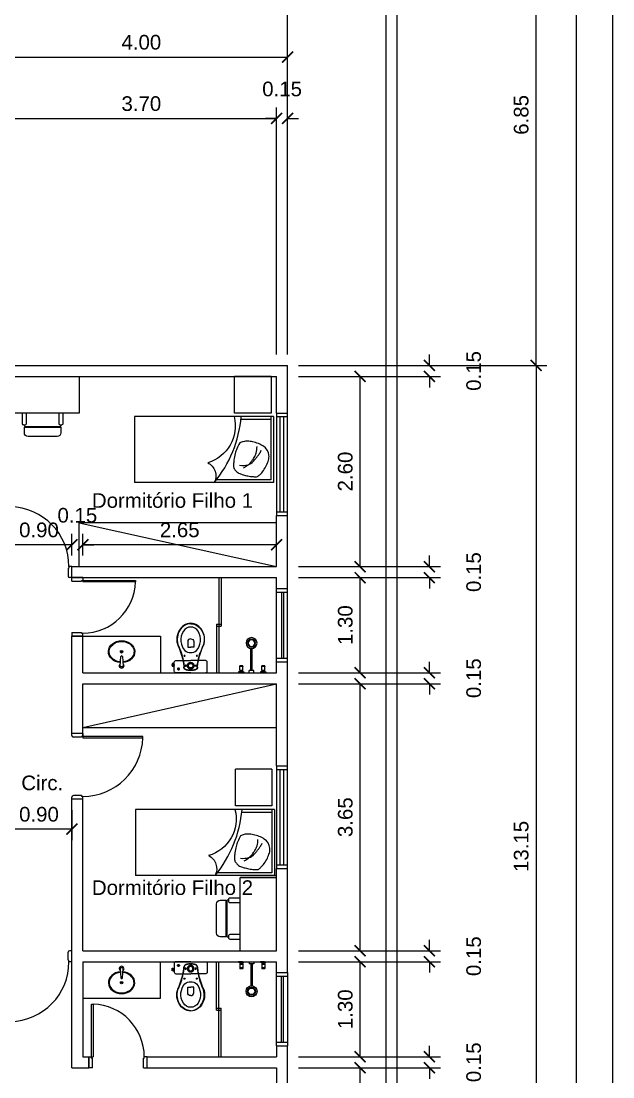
# Model space of a CAD drawing. Header units: inches. Extents: x 108.5 to 129.5, y 9.1 to 42.8.
# Drawn here: x 121.43 to 129.52, y 20.91 to 35.34 of the extents above; entities that cross this region are included whole.
import ezdxf
from ezdxf.enums import TextEntityAlignment as Align

# ---------------------------------------------------------------- set-up
doc = ezdxf.new("R2010")
doc.units = ezdxf.units.IN
doc.header["$MEASUREMENT"] = 0
doc.header["$PDMODE"] = 66
doc.linetypes.add('DASHDOT', pattern=[25.4, 12.7, -6.35, 0, -6.35])
doc.linetypes.add('HIDDEN', pattern=[0.375, 0.25, -0.125])
for name, color, linetype in [('LINHA DE CORTE', 2, 'Continuous'), ('Linha de margem', 2, 'Continuous'), ('MARGEM', 4, 'Continuous'), ('PAREDE', 5, 'Continuous'), ('peças hidraulica', 202, 'Continuous'), ('Portas', 1, 'Continuous'), ('SAN', 8, 'Continuous'), ('SANFINAL', 1, 'Continuous'), ('SANHIDRO', 3, 'DASHDOT'), ('TELHADO', 3, 'Continuous')]:
    doc.layers.add(name, color=color, linetype=linetype)
doc.styles.get("Standard").update_dxf_attribs({"font": 'arial.ttf'})
doc.dimstyles.new('ESC 1.100', dxfattribs={"dimtxt": 0.2, "dimasz": 0.15, "dimexe": 0.15, "dimexo": 0.15, "dimgap": 0.1, "dimtad": 1, "dimzin": 0, "dimdsep": 46, "dimtxsty": 'Standard', "dimblk": 'ARCHTICK', "dimcen": 0, "dimclrd": 1, "dimclre": 1, "dimclrt": 1, "dimadec": 0, "dimazin": 0, "dimtfac": 1, "dimtofl": 0, "dimtmove": 2, "dimatfit": 3, "dimfxl": 1, "dimtolj": 1, "dimtzin": 0, "dimlwd": -1, "dimlwe": -1, "dimarcsym": 0})

# ---------------------------------------------------------------- blocks, each defined once
blk = doc.blocks.new('CP-919-S')
at = {"layer": 'SAN'}
for points in [[(-0.239, -0.148), (-0.254, -0.148), (-0.254, -0.13), (-0.254, -0.112), (-0.239, -0.112), (-0.239, -0.115), (-0.225, -0.115)], [(-0.239, -0.115), (-0.239, -0.145)], [(-0.239, -0.148), (-0.239, -0.145)], [(-0.239, -0.145), (-0.225, -0.145)]]:
    blk.add_lwpolyline(points, dxfattribs=at)
for points in [[(0, -0.022), (-0.205, -0.022, 0.414214), (-0.225, -0.042), (-0.225, -0.167, 0.414214), (-0.205, -0.187), (0, -0.187)], [(0, -0.022), (0.205, -0.022, -0.414214), (0.225, -0.042), (0.225, -0.167, -0.414214), (0.205, -0.187), (0, -0.187)], [(0.106, -0.187, 0.023796), (0.12, -0.247, 0.018927), (0.159, -0.357, -0.257438), (0.159, -0.597, -0.262599), (0, -0.697, -0.262599), (-0.159, -0.597, -0.257438), (-0.159, -0.357, 0.018927), (-0.12, -0.247, 0.023796), (-0.106, -0.187)], [(0, -0.485, -0.416941), (-0.041, -0.447), (-0.041, -0.369), (0, -0.369)], [(0, -0.485, 0.416941), (0.041, -0.447), (0.041, -0.369), (0, -0.369)]]:
    blk.add_lwpolyline(points, format="xyb", dxfattribs=at)
at = {"layer": 'SANFINAL', "linetype": 'HIDDEN'}
for points in [[(-0.106, -0.187, 0.056494), (-0.093, -0.097, -0.304093), (-0.07, -0.063, -0.10621), (0, -0.053)], [(-0.103, -0.188, 0.056519), (-0.09, -0.097, -0.304021), (-0.069, -0.066, -0.106135), (0, -0.056, -0.106135)], [(0.106, -0.187, -0.056494), (0.093, -0.097, 0.304093), (0.07, -0.063, 0.10621), (0, -0.053)], [(0.103, -0.188, -0.056519), (0.09, -0.097, 0.304021), (0.069, -0.066, 0.106135), (0, -0.056, 0.106135)]]:
    blk.add_lwpolyline(points, format="xyb", dxfattribs=at)
for points in [[(-0.07, -0.125, -1), (-0.07, -0.111), (-0.066, -0.111, -1), (-0.066, -0.125)], [(0.07, -0.125, 1), (0.07, -0.111), (0.066, -0.111, 1), (0.066, -0.125)]]:
    blk.add_lwpolyline(points, format="xyb", close=True, dxfattribs=at)
at = {"layer": 'SANFINAL'}
for points in [[(0, -0.692, -0.245706), (-0.149, -0.605, -0.211829), (-0.175, -0.409, 0.019478), (-0.131, -0.297, 0.023819)], [(0, -0.692, 0.245706), (0.149, -0.605, 0.211829), (0.175, -0.409, -0.019478), (0.131, -0.297, -0.023819)], [(-0.044, -0.692, 0.000321), (-0.044, -0.692, 0.211829)]]:
    blk.add_lwpolyline(points, format="xyb", dxfattribs=at)
blk.add_lwpolyline([(0, -0.296, -0.20562), (0.08, -0.327, -0.160662), (0.133, -0.447, -0.164706), (0.1, -0.589, -0.27871), (0, -0.646, -0.27871), (-0.1, -0.589, -0.164706), (-0.133, -0.447, -0.160662), (-0.081, -0.327, -0.20562)], format="xyb", close=True, dxfattribs=at)
at = {"layer": 'SANFINAL', "linetype": 'HIDDEN'}
blk.add_circle((-0.167, -0.074), 0.0125, dxfattribs=at)
at = {"layer": 'SANFINAL'}
for centre in [(-0.085, -0.254), (0.085, -0.254)]:
    blk.add_circle(centre, 0.0075, dxfattribs=at)
at = {"layer": 'SANFINAL', "linetype": 'HIDDEN'}
for radius, start, end in [(0.045, 90, 270), (0.0405, 90, 270), (0.0305, 90, 270), (0.045, 270, 90), (0.0405, 270, 90), (0.0305, 270, 90)]:
    blk.add_arc((0, -0.118), radius, start, end, dxfattribs=at)
at = {"layer": 'SANFINAL'}
for centre, start, end in [((-0.686, -0.096), 340.0944, 351.0703), ((0.686, -0.096), 188.9297, 199.9056)]:
    blk.add_arc(centre, 0.59, start, end, dxfattribs=at)
at = {"layer": 'SANHIDRO'}
for p, q in [((-0.261, -0.13), (-0.219, -0.13)), ((-0.183, -0.074), (-0.148, -0.074)), ((-0.167, -0.089), (-0.167, -0.054)), ((-0.07, -0.128), (-0.07, -0.106)), ((-0.066, -0.128), (-0.066, -0.106)), ((0.066, -0.128), (0.066, -0.106)), ((0.07, -0.128), (0.07, -0.106)), ((-0.095, -0.254), (-0.075, -0.254)), ((-0.085, -0.267), (-0.085, -0.246)), ((0.095, -0.254), (0.075, -0.254)), ((0.085, -0.267), (0.085, -0.246))]:
    blk.add_line(p, q, dxfattribs=at)
blk = doc.blocks.new('CHUVE')
at = {"layer": 'SAN'}
for p, q in [((-0.096, 0.317), (-0.096, 0.355)), ((-0.036, 0.357), (-0.086, 0.357)), ((-0.036, 0.315), (-0.086, 0.315)), ((-0.033, 0.361), (-0.036, 0.357)), ((-0.036, 0.357), (-0.036, 0.315)), ((-0.033, 0.311), (-0.036, 0.315)), ((-0.033, 0.361), (-0.033, 0.311)), ((-0.033, 0.361), (-0.033, 0.311)), ((-0.033, 0.349), (-0.03, 0.349)), ((-0.033, 0.323), (-0.03, 0.323)), ((-0.03, 0.351), (-0.03, 0.321)), ((-0.01, 0.373), (0, 0.373)), ((-0.01, 0.329), (-0.01, 0.373)), ((-0.01, 0.359), (-0.01, 0.3)), ((-0.01, 0.351), (-0.01, 0.351)), ((-0.01, 0.3), (0, 0.3)), ((0, 0.321), (0, 0.373)), ((0, 0.321), (0, 0.3)), ((-0.03, 0.205), (-0.33, 0.205)), ((-0.03, 0.19), (-0.33, 0.19)), ((-0.03, 0.165), (-0.03, 0.23)), ((0, 0.23), (-0.03, 0.23)), ((0, 0.165), (-0.03, 0.165)), ((-0.096, 0.017), (-0.096, 0.055)), ((-0.036, 0.057), (-0.086, 0.057)), ((-0.036, 0.015), (-0.086, 0.015)), ((-0.033, 0.061), (-0.036, 0.057)), ((-0.036, 0.057), (-0.036, 0.015)), ((-0.033, 0.011), (-0.036, 0.015)), ((-0.033, 0.061), (-0.033, 0.011)), ((-0.033, 0.061), (-0.033, 0.011)), ((-0.033, 0.049), (-0.03, 0.049)), ((-0.033, 0.023), (-0.03, 0.023)), ((-0.03, 0.051), (-0.03, 0.021)), ((-0.01, 0.073), (0, 0.073)), ((-0.01, 0.029), (-0.01, 0.073)), ((-0.01, 0.059), (-0.01, 0)), ((-0.01, 0.051), (-0.01, 0.051)), ((-0.01, 0), (0, 0)), ((0, 0.021), (0, 0.073)), ((0, 0.021), (0, 0))]:
    blk.add_line(p, q, dxfattribs=at)
blk.add_circle((-0.405, 0.197), 0.075, dxfattribs=at)
for centre, start, end in [((-0.094, 0.355), 90, 180), ((-0.094, 0.317), 180, 270), ((-0.094, 0.055), 90, 180), ((-0.094, 0.017), 180, 270)]:
    blk.add_arc(centre, 0.002, start, end, dxfattribs=at)
at = {"layer": 'SANFINAL'}
for p, q in [((-0.089, 0.357), (-0.094, 0.357)), ((-0.089, 0.315), (-0.094, 0.315)), ((-0.089, 0.315), (-0.089, 0.357)), ((-0.086, 0.315), (-0.086, 0.357)), ((-0.03, 0.351), (-0.01, 0.351)), ((-0.03, 0.321), (-0.01, 0.321)), ((-0.089, 0.057), (-0.094, 0.057)), ((-0.089, 0.015), (-0.094, 0.015)), ((-0.089, 0.015), (-0.089, 0.057)), ((-0.086, 0.015), (-0.086, 0.057)), ((-0.03, 0.051), (-0.01, 0.051)), ((-0.03, 0.021), (-0.01, 0.021))]:
    blk.add_line(p, q, dxfattribs=at)
for radius in [0.055, 0.045]:
    blk.add_circle((-0.405, 0.197), radius, dxfattribs=at)
for centre, radius, start, end in [((-0.088, 0.356), 0.00182, 34.6179, 145.3821), ((-0.088, 0.316), 0.00188, 217.2436, 322.7564), ((-0.088, 0.056), 0.00182, 34.6179, 145.3821), ((-0.088, 0.016), 0.00188, 217.2436, 322.7564)]:
    blk.add_arc(centre, radius, start, end, dxfattribs=at)
blk = doc.blocks.new('_ArchTick')
at = {"color": 0, "linetype": 'ByBlock', "const_width": 0.15}
blk.add_lwpolyline([(-0.5, -0.5), (0.5, 0.5)], dxfattribs=at)
blk = doc.blocks.new('*D66')
at = {"layer": 'Defpoints', "color": 0}
for p in [(125.073, 21.03), (126.065, 21.03), (125.073, 17.63)]:
    blk.add_point(p, dxfattribs=at)
at = {"layer": 'TELHADO', "color": 1}
for p, q in [((125.223, 21.03), (126.215, 21.03)), ((126.065, 17.63), (126.065, 21.03)), ((125.223, 17.63), (126.215, 17.63))]:
    blk.add_line(p, q, dxfattribs=at)
at = {"layer": 'TELHADO', "color": 1, "xscale": 0.15, "yscale": 0.15, "zscale": 0.15}
for p, rotation in [((126.065, 21.03), 90), ((126.065, 17.63), 270)]:
    blk.add_blockref('_ArchTick', p, dxfattribs=dict(at, rotation=rotation))
at = {"layer": 'TELHADO', "color": 1, "insert": (125.863, 19.33), "char_height": 0.2, "attachment_point": 5, "rotation": 90}
blk.add_mtext('\\A1;3.40', dxfattribs=at)
blk = doc.blocks.new('*D67')
at = {"layer": 'Defpoints', "color": 0}
for p in [(125.073, 21.18), (127.013, 21.18), (125.073, 21.03)]:
    blk.add_point(p, dxfattribs=at)
at = {"layer": 'TELHADO', "color": 1}
for p, q in [((127.013, 21.18), (127.013, 21.33)), ((125.223, 21.18), (127.163, 21.18)), ((125.223, 21.03), (127.163, 21.03)), ((127.013, 21.03), (127.013, 20.88))]:
    blk.add_line(p, q, dxfattribs=at)
at = {"layer": 'TELHADO', "color": 1, "xscale": 0.15, "yscale": 0.15, "zscale": 0.15}
for p, rotation in [((127.013, 21.18), 270), ((127.013, 21.03), 90)]:
    blk.add_blockref('_ArchTick', p, dxfattribs=dict(at, rotation=rotation))
at = {"layer": 'TELHADO', "color": 1, "insert": (127.619, 21.105), "char_height": 0.2, "attachment_point": 5, "rotation": 90}
blk.add_mtext('\\A1;0.15', dxfattribs=at)
blk = doc.blocks.new('*D68')
at = {"layer": 'Defpoints', "color": 0}
for p in [(125.073, 22.48), (126.065, 22.48), (125.073, 21.18)]:
    blk.add_point(p, dxfattribs=at)
at = {"layer": 'TELHADO', "color": 1}
for p, q in [((125.223, 22.48), (126.215, 22.48)), ((126.065, 21.18), (126.065, 22.48)), ((125.223, 21.18), (126.215, 21.18))]:
    blk.add_line(p, q, dxfattribs=at)
at = {"layer": 'TELHADO', "color": 1, "xscale": 0.15, "yscale": 0.15, "zscale": 0.15}
for p, rotation in [((126.065, 22.48), 90), ((126.065, 21.18), 270)]:
    blk.add_blockref('_ArchTick', p, dxfattribs=dict(at, rotation=rotation))
at = {"layer": 'TELHADO', "color": 1, "insert": (125.863, 21.83), "char_height": 0.2, "attachment_point": 5, "rotation": 90}
blk.add_mtext('\\A1;1.30', dxfattribs=at)
blk = doc.blocks.new('*D69')
at = {"layer": 'Defpoints', "color": 0}
for p in [(125.073, 22.63), (127.013, 22.63), (125.073, 22.48)]:
    blk.add_point(p, dxfattribs=at)
at = {"layer": 'TELHADO', "color": 1}
for p, q in [((127.013, 22.63), (127.013, 22.78)), ((125.223, 22.63), (127.163, 22.63)), ((125.223, 22.48), (127.163, 22.48)), ((127.013, 22.48), (127.013, 22.33))]:
    blk.add_line(p, q, dxfattribs=at)
at = {"layer": 'TELHADO', "color": 1, "xscale": 0.15, "yscale": 0.15, "zscale": 0.15}
for p, rotation in [((127.013, 22.63), 270), ((127.013, 22.48), 90)]:
    blk.add_blockref('_ArchTick', p, dxfattribs=dict(at, rotation=rotation))
at = {"layer": 'TELHADO', "color": 1, "insert": (127.619, 22.555), "char_height": 0.2, "attachment_point": 5, "rotation": 90}
blk.add_mtext('\\A1;0.15', dxfattribs=at)
blk = doc.blocks.new('*D70')
at = {"layer": 'Defpoints', "color": 0}
for p in [(125.073, 26.28), (126.065, 26.28), (125.073, 22.63)]:
    blk.add_point(p, dxfattribs=at)
at = {"layer": 'TELHADO', "color": 1}
for p, q in [((125.223, 26.28), (126.215, 26.28)), ((126.065, 22.63), (126.065, 26.28)), ((125.223, 22.63), (126.215, 22.63))]:
    blk.add_line(p, q, dxfattribs=at)
at = {"layer": 'TELHADO', "color": 1, "xscale": 0.15, "yscale": 0.15, "zscale": 0.15}
for p, rotation in [((126.065, 26.28), 90), ((126.065, 22.63), 270)]:
    blk.add_blockref('_ArchTick', p, dxfattribs=dict(at, rotation=rotation))
at = {"layer": 'TELHADO', "color": 1, "insert": (125.863, 24.455), "char_height": 0.2, "attachment_point": 5, "rotation": 90}
blk.add_mtext('\\A1;3.65', dxfattribs=at)
blk = doc.blocks.new('*D71')
at = {"layer": 'Defpoints', "color": 0}
for p in [(125.073, 26.43), (127.013, 26.43), (125.073, 26.28)]:
    blk.add_point(p, dxfattribs=at)
at = {"layer": 'TELHADO', "color": 1}
for p, q in [((127.013, 26.43), (127.013, 26.58)), ((125.223, 26.43), (127.163, 26.43)), ((125.223, 26.28), (127.163, 26.28)), ((127.013, 26.28), (127.013, 26.13))]:
    blk.add_line(p, q, dxfattribs=at)
at = {"layer": 'TELHADO', "color": 1, "xscale": 0.15, "yscale": 0.15, "zscale": 0.15}
for p, rotation in [((127.013, 26.43), 270), ((127.013, 26.28), 90)]:
    blk.add_blockref('_ArchTick', p, dxfattribs=dict(at, rotation=rotation))
at = {"layer": 'TELHADO', "color": 1, "insert": (127.619, 26.355), "char_height": 0.2, "attachment_point": 5, "rotation": 90}
blk.add_mtext('\\A1;0.15', dxfattribs=at)
blk = doc.blocks.new('*D72')
at = {"layer": 'Defpoints', "color": 0}
for p in [(125.073, 27.73), (126.065, 27.73), (125.073, 26.43)]:
    blk.add_point(p, dxfattribs=at)
at = {"layer": 'TELHADO', "color": 1}
for p, q in [((125.223, 27.73), (126.215, 27.73)), ((126.065, 26.43), (126.065, 27.73)), ((125.223, 26.43), (126.215, 26.43))]:
    blk.add_line(p, q, dxfattribs=at)
at = {"layer": 'TELHADO', "color": 1, "xscale": 0.15, "yscale": 0.15, "zscale": 0.15}
for p, rotation in [((126.065, 27.73), 90), ((126.065, 26.43), 270)]:
    blk.add_blockref('_ArchTick', p, dxfattribs=dict(at, rotation=rotation))
at = {"layer": 'TELHADO', "color": 1, "insert": (125.863, 27.08), "char_height": 0.2, "attachment_point": 5, "rotation": 90}
blk.add_mtext('\\A1;1.30', dxfattribs=at)
blk = doc.blocks.new('*D73')
at = {"layer": 'Defpoints', "color": 0}
for p in [(125.073, 27.88), (127.013, 27.88), (125.073, 27.73)]:
    blk.add_point(p, dxfattribs=at)
at = {"layer": 'TELHADO', "color": 1}
for p, q in [((127.013, 27.88), (127.013, 28.03)), ((125.223, 27.88), (127.163, 27.88)), ((125.223, 27.73), (127.163, 27.73)), ((127.013, 27.73), (127.013, 27.58))]:
    blk.add_line(p, q, dxfattribs=at)
at = {"layer": 'TELHADO', "color": 1, "xscale": 0.15, "yscale": 0.15, "zscale": 0.15}
for p, rotation in [((127.013, 27.88), 270), ((127.013, 27.73), 90)]:
    blk.add_blockref('_ArchTick', p, dxfattribs=dict(at, rotation=rotation))
at = {"layer": 'TELHADO', "color": 1, "insert": (127.619, 27.805), "char_height": 0.2, "attachment_point": 5, "rotation": 90}
blk.add_mtext('\\A1;0.15', dxfattribs=at)
blk = doc.blocks.new('*D74')
at = {"layer": 'Defpoints', "color": 0}
for p in [(125.073, 30.48), (126.065, 30.48), (125.073, 27.88)]:
    blk.add_point(p, dxfattribs=at)
at = {"layer": 'TELHADO', "color": 1}
for p, q in [((125.223, 30.48), (126.215, 30.48)), ((126.065, 27.88), (126.065, 30.48)), ((125.223, 27.88), (126.215, 27.88))]:
    blk.add_line(p, q, dxfattribs=at)
at = {"layer": 'TELHADO', "color": 1, "xscale": 0.15, "yscale": 0.15, "zscale": 0.15}
for p, rotation in [((126.065, 30.48), 90), ((126.065, 27.88), 270)]:
    blk.add_blockref('_ArchTick', p, dxfattribs=dict(at, rotation=rotation))
at = {"layer": 'TELHADO', "color": 1, "insert": (125.863, 29.18), "char_height": 0.2, "attachment_point": 5, "rotation": 90}
blk.add_mtext('\\A1;2.60', dxfattribs=at)
blk = doc.blocks.new('*D75')
at = {"layer": 'Defpoints', "color": 0}
for p in [(125.073, 30.63), (127.013, 30.63), (125.073, 30.48)]:
    blk.add_point(p, dxfattribs=at)
at = {"layer": 'TELHADO', "color": 1}
for p, q in [((127.013, 30.63), (127.013, 30.78)), ((125.223, 30.63), (127.163, 30.63)), ((125.223, 30.48), (127.163, 30.48)), ((127.013, 30.48), (127.013, 30.33))]:
    blk.add_line(p, q, dxfattribs=at)
at = {"layer": 'TELHADO', "color": 1, "xscale": 0.15, "yscale": 0.15, "zscale": 0.15}
for p, rotation in [((127.013, 30.63), 270), ((127.013, 30.48), 90)]:
    blk.add_blockref('_ArchTick', p, dxfattribs=dict(at, rotation=rotation))
at = {"layer": 'TELHADO', "color": 1, "insert": (127.619, 30.555), "char_height": 0.2, "attachment_point": 5, "rotation": 90}
blk.add_mtext('\\A1;0.15', dxfattribs=at)
blk = doc.blocks.new('*D76')
at = {"layer": 'Defpoints', "color": 0}
for p in [(126.573, 37.48), (128.471, 37.48), (125.073, 30.63)]:
    blk.add_point(p, dxfattribs=at)
at = {"layer": 'TELHADO', "color": 1}
for p, q in [((126.723, 37.48), (128.621, 37.48)), ((128.471, 30.63), (128.471, 37.48)), ((125.223, 30.63), (128.621, 30.63))]:
    blk.add_line(p, q, dxfattribs=at)
at = {"layer": 'TELHADO', "color": 1, "xscale": 0.15, "yscale": 0.15, "zscale": 0.15}
for p, rotation in [((128.471, 37.48), 90), ((128.471, 30.63), 270)]:
    blk.add_blockref('_ArchTick', p, dxfattribs=dict(at, rotation=rotation))
at = {"layer": 'TELHADO', "color": 1, "insert": (128.269, 34.055), "char_height": 0.2, "attachment_point": 5, "rotation": 90}
blk.add_mtext('\\A1;6.85', dxfattribs=at)
blk = doc.blocks.new('*D77')
at = {"layer": 'Defpoints', "color": 0}
for p in [(125.073, 30.63), (125.073, 17.48), (128.471, 17.48)]:
    blk.add_point(p, dxfattribs=at)
at = {"layer": 'TELHADO', "color": 1}
for p, q in [((125.223, 30.63), (128.621, 30.63)), ((128.471, 30.63), (128.471, 17.48)), ((125.223, 17.48), (128.621, 17.48))]:
    blk.add_line(p, q, dxfattribs=at)
at = {"layer": 'TELHADO', "color": 1, "xscale": 0.15, "yscale": 0.15, "zscale": 0.15}
for p, rotation in [((128.471, 30.63), 90), ((128.471, 17.48), 270)]:
    blk.add_blockref('_ArchTick', p, dxfattribs=dict(at, rotation=rotation))
at = {"layer": 'TELHADO', "color": 1, "insert": (128.269, 24.055), "char_height": 0.2, "attachment_point": 5, "rotation": 90}
blk.add_mtext('\\A1;13.15', dxfattribs=at)
blk = doc.blocks.new('*D83')
at = {"layer": 'Defpoints', "color": 0}
for p in [(124.923, 34.006), (121.223, 30.63), (124.923, 30.63)]:
    blk.add_point(p, dxfattribs=at)
at = {"layer": 'TELHADO', "color": 1}
for p, q in [((121.223, 30.78), (121.223, 34.156)), ((124.923, 30.78), (124.923, 34.156)), ((121.223, 34.006), (124.923, 34.006))]:
    blk.add_line(p, q, dxfattribs=at)
at = {"layer": 'TELHADO', "color": 1, "xscale": 0.15, "yscale": 0.15, "zscale": 0.15, "rotation": 180}
blk.add_blockref('_ArchTick', (121.223, 34.006), dxfattribs=at)
at = {"layer": 'TELHADO', "color": 1, "xscale": 0.15, "yscale": 0.15, "zscale": 0.15}
blk.add_blockref('_ArchTick', (124.923, 34.006), dxfattribs=at)
at = {"layer": 'TELHADO', "color": 1, "insert": (123.073, 34.208), "char_height": 0.2, "attachment_point": 5}
blk.add_mtext('\\A1;3.70', dxfattribs=at)
blk = doc.blocks.new('*D84')
at = {"layer": 'Defpoints', "color": 0}
for p in [(125.073, 34.006), (124.923, 30.63), (125.073, 30.63)]:
    blk.add_point(p, dxfattribs=at)
at = {"layer": 'TELHADO', "color": 1}
for p, q in [((124.923, 30.78), (124.923, 34.156)), ((125.073, 30.78), (125.073, 34.156)), ((124.923, 34.006), (124.773, 34.006)), ((125.073, 34.006), (125.223, 34.006))]:
    blk.add_line(p, q, dxfattribs=at)
at = {"layer": 'TELHADO', "color": 1, "xscale": 0.15, "yscale": 0.15, "zscale": 0.15}
blk.add_blockref('_ArchTick', (124.923, 34.006), dxfattribs=at)
at = {"layer": 'TELHADO', "color": 1, "xscale": 0.15, "yscale": 0.15, "zscale": 0.15, "rotation": 180}
blk.add_blockref('_ArchTick', (125.073, 34.006), dxfattribs=at)
at = {"layer": 'TELHADO', "color": 1, "insert": (124.998, 34.408), "char_height": 0.2, "attachment_point": 5}
blk.add_mtext('\\A1;0.15', dxfattribs=at)
blk = doc.blocks.new('*D98')
at = {"layer": 'Defpoints', "color": 0}
for p in [(125.073, 34.845), (121.073, 30.63), (125.073, 30.63)]:
    blk.add_point(p, dxfattribs=at)
at = {"layer": 'TELHADO', "color": 1}
for p, q in [((121.073, 30.78), (121.073, 34.995)), ((125.073, 30.78), (125.073, 34.995)), ((121.073, 34.845), (125.073, 34.845))]:
    blk.add_line(p, q, dxfattribs=at)
at = {"layer": 'TELHADO', "color": 1, "xscale": 0.15, "yscale": 0.15, "zscale": 0.15, "rotation": 180}
blk.add_blockref('_ArchTick', (121.073, 34.845), dxfattribs=at)
at = {"layer": 'TELHADO', "color": 1, "xscale": 0.15, "yscale": 0.15, "zscale": 0.15}
blk.add_blockref('_ArchTick', (125.073, 34.845), dxfattribs=at)
at = {"layer": 'TELHADO', "color": 1, "insert": (123.073, 35.047), "char_height": 0.2, "attachment_point": 5}
blk.add_mtext('\\A1;4.00', dxfattribs=at)
blk = doc.blocks.new('*D108')
at = {"layer": 'Defpoints', "color": 0}
for p in [(122.273, 28.179), (122.273, 27.88), (124.923, 27.88)]:
    blk.add_point(p, dxfattribs=at)
at = {"layer": 'TELHADO', "color": 1}
for p, q in [((122.273, 28.03), (122.273, 28.329)), ((124.923, 28.03), (124.923, 28.329)), ((124.923, 28.179), (122.273, 28.179))]:
    blk.add_line(p, q, dxfattribs=at)
at = {"layer": 'TELHADO', "color": 1, "xscale": 0.15, "yscale": 0.15, "zscale": 0.15, "rotation": 180}
blk.add_blockref('_ArchTick', (122.273, 28.179), dxfattribs=at)
at = {"layer": 'TELHADO', "color": 1, "xscale": 0.15, "yscale": 0.15, "zscale": 0.15}
blk.add_blockref('_ArchTick', (124.923, 28.179), dxfattribs=at)
at = {"layer": 'TELHADO', "color": 1, "insert": (123.598, 28.381), "char_height": 0.2, "attachment_point": 5}
blk.add_mtext('\\A1;2.65', dxfattribs=at)
blk = doc.blocks.new('*D109')
at = {"layer": 'Defpoints', "color": 0}
for p in [(122.123, 28.179), (122.123, 27.88), (122.273, 27.88)]:
    blk.add_point(p, dxfattribs=at)
at = {"layer": 'TELHADO', "color": 1}
for p, q in [((122.123, 28.03), (122.123, 28.329)), ((122.273, 28.03), (122.273, 28.329)), ((122.123, 28.179), (121.973, 28.179)), ((122.273, 28.179), (122.423, 28.179))]:
    blk.add_line(p, q, dxfattribs=at)
at = {"layer": 'TELHADO', "color": 1, "xscale": 0.15, "yscale": 0.15, "zscale": 0.15}
blk.add_blockref('_ArchTick', (122.123, 28.179), dxfattribs=at)
at = {"layer": 'TELHADO', "color": 1, "xscale": 0.15, "yscale": 0.15, "zscale": 0.15, "rotation": 180}
blk.add_blockref('_ArchTick', (122.273, 28.179), dxfattribs=at)
at = {"layer": 'TELHADO', "color": 1, "insert": (122.198, 28.581), "char_height": 0.2, "attachment_point": 5}
blk.add_mtext('\\A1;0.15', dxfattribs=at)
blk = doc.blocks.new('*D110')
at = {"layer": 'Defpoints', "color": 0}
for p in [(121.223, 28.179), (121.223, 27.88), (122.123, 27.88)]:
    blk.add_point(p, dxfattribs=at)
at = {"layer": 'TELHADO', "color": 1}
for p, q in [((121.223, 28.03), (121.223, 28.329)), ((122.123, 28.03), (122.123, 28.329)), ((122.123, 28.179), (121.223, 28.179))]:
    blk.add_line(p, q, dxfattribs=at)
at = {"layer": 'TELHADO', "color": 1, "xscale": 0.15, "yscale": 0.15, "zscale": 0.15, "rotation": 180}
blk.add_blockref('_ArchTick', (121.223, 28.179), dxfattribs=at)
at = {"layer": 'TELHADO', "color": 1, "xscale": 0.15, "yscale": 0.15, "zscale": 0.15}
blk.add_blockref('_ArchTick', (122.123, 28.179), dxfattribs=at)
at = {"layer": 'TELHADO', "color": 1, "insert": (121.673, 28.381), "char_height": 0.2, "attachment_point": 5}
blk.add_mtext('\\A1;0.90', dxfattribs=at)
blk = doc.blocks.new('*D111')
at = {"layer": 'Defpoints', "color": 0}
for p in [(121.223, 24.7), (122.123, 24.7), (121.223, 24.292)]:
    blk.add_point(p, dxfattribs=at)
at = {"layer": 'TELHADO', "color": 1}
for p, q in [((121.223, 24.55), (121.223, 24.142)), ((122.123, 24.55), (122.123, 24.142)), ((122.123, 24.292), (121.223, 24.292))]:
    blk.add_line(p, q, dxfattribs=at)
at = {"layer": 'TELHADO', "color": 1, "xscale": 0.15, "yscale": 0.15, "zscale": 0.15, "rotation": 180}
blk.add_blockref('_ArchTick', (121.223, 24.292), dxfattribs=at)
at = {"layer": 'TELHADO', "color": 1, "xscale": 0.15, "yscale": 0.15, "zscale": 0.15}
blk.add_blockref('_ArchTick', (122.123, 24.292), dxfattribs=at)
at = {"layer": 'TELHADO', "color": 1, "insert": (121.673, 24.494), "char_height": 0.2, "attachment_point": 5}
blk.add_mtext('\\A1;0.90', dxfattribs=at)
blk = doc.blocks.new('*D127')
at = {"layer": 'Defpoints', "color": 0}
for p in [(125.073, 36.35), (116.073, 32.93), (125.073, 30.63)]:
    blk.add_point(p, dxfattribs=at)
at = {"layer": 'TELHADO', "color": 1}
for p, q in [((116.073, 33.08), (116.073, 36.5)), ((125.073, 30.78), (125.073, 36.5)), ((116.073, 36.35), (125.073, 36.35))]:
    blk.add_line(p, q, dxfattribs=at)
at = {"layer": 'TELHADO', "color": 1, "xscale": 0.15, "yscale": 0.15, "zscale": 0.15, "rotation": 180}
blk.add_blockref('_ArchTick', (116.073, 36.35), dxfattribs=at)
at = {"layer": 'TELHADO', "color": 1, "xscale": 0.15, "yscale": 0.15, "zscale": 0.15}
blk.add_blockref('_ArchTick', (125.073, 36.35), dxfattribs=at)
at = {"layer": 'TELHADO', "color": 1, "insert": (120.573, 36.552), "char_height": 0.2, "attachment_point": 5}
blk.add_mtext('\\A1;9.00', dxfattribs=at)
blk = doc.blocks.new('*D128')
at = {"layer": 'Defpoints', "color": 0}
for p in [(126.573, 36.35), (125.073, 30.63), (126.573, 30.63)]:
    blk.add_point(p, dxfattribs=at)
at = {"layer": 'TELHADO', "color": 1}
for p, q in [((125.073, 30.78), (125.073, 36.5)), ((126.573, 30.78), (126.573, 36.5)), ((125.073, 36.35), (126.573, 36.35))]:
    blk.add_line(p, q, dxfattribs=at)
at = {"layer": 'TELHADO', "color": 1, "xscale": 0.15, "yscale": 0.15, "zscale": 0.15, "rotation": 180}
blk.add_blockref('_ArchTick', (125.073, 36.35), dxfattribs=at)
at = {"layer": 'TELHADO', "color": 1, "xscale": 0.15, "yscale": 0.15, "zscale": 0.15}
blk.add_blockref('_ArchTick', (126.573, 36.35), dxfattribs=at)
at = {"layer": 'TELHADO', "color": 1, "insert": (125.823, 36.552), "char_height": 0.2, "attachment_point": 5}
blk.add_mtext('\\A1;1.50', dxfattribs=at)

msp = doc.modelspace()

# ---------------------------------------------------------------- linework, layer by layer
at = {"layer": 'LINHA DE CORTE'}
msp.add_line((129.523, 9.063), (129.523, 38.763), dxfattribs=at)
at = {"layer": 'Linha de margem'}
for p, q in [((122.223, 30.48), (122.223, 29.98)), ((124.348, 29.98), (124.348, 30.48)), ((124.848, 30.48), (124.348, 30.48)), ((124.848, 30.48), (124.848, 29.98)), ((122.223, 29.98), (121.223, 29.98)), ((124.881, 29.93), (122.981, 29.93)), ((122.981, 29.93), (122.981, 29.03)), ((124.848, 29.98), (124.348, 29.98)), ((124.443, 29.895), (124.845, 29.895)), ((124.845, 29.93), (124.845, 29.066)), ((124.881, 29.93), (124.881, 29.03)), ((124.881, 29.03), (122.981, 29.03)), ((124.845, 29.066), (124.1, 29.066)), ((124.923, 28.48), (122.223, 28.48)), ((122.223, 27.88), (122.223, 28.48)), ((122.223, 28.48), (124.923, 27.88)), ((122.273, 26.93), (123.333, 26.93)), ((123.333, 26.93), (123.333, 26.43)), ((122.784, 26.522), (122.793, 26.651)), ((122.784, 26.522), (122.793, 26.651)), ((122.813, 26.651), (122.823, 26.522)), ((122.813, 26.651), (122.823, 26.522)), ((122.813, 26.512), (122.794, 26.512)), ((122.273, 25.68), (124.923, 26.28)), ((122.273, 25.68), (124.923, 25.68)), ((124.36, 24.61), (124.36, 25.11)), ((124.86, 25.11), (124.36, 25.11)), ((124.86, 25.11), (124.86, 24.61)), ((122.993, 24.56), (122.993, 23.66)), ((124.893, 24.56), (122.993, 24.56)), ((124.86, 24.61), (124.36, 24.61)), ((124.857, 24.56), (124.857, 23.696)), ((124.893, 24.56), (124.893, 23.66)), ((124.455, 24.525), (124.857, 24.525)), ((124.857, 23.696), (124.112, 23.696)), ((124.893, 23.66), (122.993, 23.66)), ((124.423, 23.66), (124.923, 23.66)), ((124.423, 22.63), (124.423, 23.63)), ((124.423, 23.63), (124.923, 23.63)), ((122.784, 22.388), (122.793, 22.259)), ((122.784, 22.388), (122.793, 22.259)), ((122.813, 22.398), (122.794, 22.398)), ((122.813, 22.259), (122.823, 22.388)), ((122.813, 22.259), (122.823, 22.388)), ((123.333, 21.98), (123.333, 22.48)), ((122.273, 21.98), (123.333, 21.98))]:
    msp.add_line(p, q, dxfattribs=at)
for points in [[(121.443, 29.98), (121.443, 29.838, 0.414214), (121.462, 29.82), (121.485, 29.82, 0.414214), (121.503, 29.838), (121.503, 29.98)], [(121.943, 29.98), (121.943, 29.838, 0.414214), (121.962, 29.82), (121.985, 29.82, 0.414214), (122.003, 29.838), (122.003, 29.98)], [(121.973, 29.785), (121.973, 29.71, -0.414214), (121.923, 29.66), (121.523, 29.66, -0.414214), (121.473, 29.71), (121.473, 29.785)], [(124.417, 29.265, 0.103492), (124.532, 29.273, 0.14369), (124.603, 29.318, 0.007817), (124.638, 29.358, 0.010698), (124.662, 29.388, 0.020146), (124.687, 29.423, 0.015912), (124.714, 29.47)], [(124.353, 24.56, -0.403923), (123.993, 23.93, -0.414214), (124.083, 23.66, 0.151969), (124.45, 24.56)], [(124.352, 23.853, 0.040453), (124.38, 23.816, 0.121269), (124.431, 23.781, 0.020937), (124.478, 23.765, 0.015911), (124.542, 23.749, 0.04249), (124.616, 23.74, 0.020654), (124.672, 23.74, 0.022056), (124.704, 23.766, 0.064376), (124.754, 23.823, 0.03352), (124.797, 23.897, 0.039598), (124.824, 23.965, 0.109626), (124.83, 24.032, 0.257026), (124.754, 24.156, 0.075208), (124.686, 24.192, 0.030275), (124.606, 24.215, 0.036967), (124.539, 24.225, 0.089016), (124.479, 24.218, 0.036988), (124.43, 24.2, 0.030345), (124.391, 24.122, 0.04596), (124.369, 24.056, 0.01901), (124.352, 23.968, 0.025886), (124.346, 23.902, 0.088683), (124.353, 23.851, 0.020726)], [(124.481, 23.86, 0.040593), (124.539, 23.896, 0.055645), (124.575, 23.93, 0.015363), (124.599, 23.961, 0.01263), (124.627, 24, 0.082628), (124.655, 24.062, 0.061291), (124.668, 24.152)], [(124.429, 23.895, 0.103492), (124.544, 23.903, 0.14369), (124.616, 23.948, 0.007817), (124.65, 23.988, 0.010698), (124.674, 24.018, 0.020146), (124.699, 24.053, 0.015912), (124.727, 24.1)], [(124.229, 22.82), (124.153, 22.82, -0.414214), (124.103, 22.87), (124.103, 23.27, -0.414214), (124.153, 23.32), (124.229, 23.32)], [(124.423, 23.35), (124.282, 23.35, 0.414214), (124.263, 23.331), (124.263, 23.308, 0.414214), (124.282, 23.29), (124.423, 23.29)], [(124.423, 22.85), (124.282, 22.85, 0.414214), (124.263, 22.831), (124.263, 22.808, 0.414214), (124.282, 22.79), (124.423, 22.79)]]:
    msp.add_lwpolyline(points, format="xyb", dxfattribs=at)
at = {"layer": 'Linha de margem', "ltscale": 0.3}
for points in [[(124.341, 29.93, -0.403923), (123.981, 29.3, -0.414214), (124.071, 29.03, 0.151969), (124.438, 29.93)], [(124.34, 29.223, 0.040453), (124.368, 29.186, 0.121269), (124.418, 29.151, 0.020937), (124.466, 29.135, 0.015911), (124.53, 29.119, 0.04249), (124.604, 29.11, 0.020654), (124.66, 29.11, 0.022056), (124.692, 29.136, 0.064376), (124.742, 29.193, 0.03352), (124.785, 29.267, 0.039598), (124.812, 29.335, 0.109626), (124.818, 29.402, 0.257026), (124.742, 29.526, 0.075208), (124.674, 29.562, 0.030275), (124.594, 29.585, 0.036967), (124.527, 29.595, 0.089016), (124.467, 29.588, 0.036988), (124.418, 29.57, 0.030345), (124.379, 29.492, 0.04596), (124.357, 29.426, 0.01901), (124.34, 29.338, 0.025886), (124.334, 29.272, 0.088683), (124.341, 29.221, 0.020726)], [(124.469, 29.23, 0.040593), (124.527, 29.266, 0.055645), (124.563, 29.3, 0.015363), (124.587, 29.331, 0.01263), (124.615, 29.37, 0.082628), (124.643, 29.432, 0.061291), (124.656, 29.522)]]:
    msp.add_lwpolyline(points, format="xyb", dxfattribs=at)
at = {"layer": 'Linha de margem'}
for points in [[(121.473, 29.82), (121.473, 29.797), (121.973, 29.797), (121.973, 29.82)], [(121.473, 29.785), (121.973, 29.785)], [(124.229, 23.32), (124.229, 22.82)], [(124.263, 23.32), (124.241, 23.32), (124.241, 22.82), (124.263, 22.82)]]:
    msp.add_lwpolyline(points, dxfattribs=at)
for centre, radius in [((122.803, 26.717), 0.0179), ((122.803, 26.717), 0.01), ((122.803, 22.193), 0.0179), ((122.803, 22.193), 0.01)]:
    msp.add_circle(centre, radius, dxfattribs=at)
for centre, radius, start, end in [((122.803, 26.526), 0.033, 121.5169, 58.4831), ((122.803, 26.651), 0.01, 1.1458, 178.8542), ((122.803, 26.651), 0.01, 1.1458, 178.8542), ((122.794, 26.522), 0.01, 177.9473, 270), ((122.813, 26.522), 0.01, 270, 2.0527), ((122.803, 22.384), 0.033, 301.5169, 238.4831), ((122.794, 22.388), 0.01, 90, 182.0527), ((122.813, 22.388), 0.01, 357.9473, 90), ((122.803, 22.259), 0.01, 181.1458, 358.8542), ((122.803, 22.259), 0.01, 181.1458, 358.8542)]:
    msp.add_arc(centre, radius, start, end, dxfattribs=at)
at = {"layer": 'Linha de margem', "extrusion": (0, 0, -1)}
msp.add_ellipse((122.803, 26.717), major_axis=(-0.18, 0), ratio=0.833333, start_param=4.802771, end_param=10.905192, dxfattribs=at)
at = {"layer": 'Linha de margem'}
msp.add_ellipse((122.803, 22.193), major_axis=(-0.18, 0), ratio=0.833333, start_param=4.802771, end_param=10.905192, dxfattribs=at)
for points in [[(122.788, 26.577), (122.753, 26.58), (122.72, 26.591), (122.646, 26.643), (122.624, 26.697), (122.651, 26.796), (122.699, 26.839), (122.82, 26.865), (122.889, 26.848), (122.972, 26.771), (122.984, 26.715), (122.941, 26.62), (122.885, 26.584), (122.822, 26.577), (122.82, 26.577), (122.819, 26.577)], [(122.788, 22.333), (122.753, 22.33), (122.72, 22.318), (122.646, 22.267), (122.624, 22.212), (122.651, 22.114), (122.699, 22.071), (122.82, 22.045), (122.889, 22.062), (122.972, 22.138), (122.984, 22.195), (122.941, 22.289), (122.885, 22.326), (122.822, 22.332), (122.82, 22.332), (122.819, 22.333)]]:
    msp.add_open_spline(points, degree=3, knots=[4.802771, 4.802771, 4.802771, 4.802771, 5.40833, 5.40833, 6.502835, 6.502835, 7.59734, 7.59734, 8.691845, 8.691845, 9.786349, 9.786349, 10.880854, 10.880854, 10.905192, 10.905192, 10.905192, 10.905192], dxfattribs=at)
at = {"layer": 'MARGEM'}
msp.add_line((129.023, 9.563), (129.023, 38.263), dxfattribs=at)
at = {"layer": 'PAREDE'}
for p, q in [((126.573, 12.48), (126.573, 37.48)), ((126.423, 12.63), (126.423, 37.33)), ((121.073, 30.63), (125.073, 30.63)), ((125.073, 29.98), (125.073, 30.63)), ((121.223, 30.48), (124.923, 30.48)), ((124.923, 29.98), (124.923, 30.48)), ((124.923, 29.98), (125.073, 29.98)), ((124.923, 27.88), (124.923, 28.58)), ((124.923, 28.58), (125.073, 28.58)), ((125.073, 27.58), (125.073, 28.58)), ((122.123, 27.88), (124.923, 27.88)), ((122.123, 27.73), (124.923, 27.73)), ((124.923, 27.58), (124.923, 27.73)), ((124.923, 27.58), (125.073, 27.58)), ((122.123, 26.93), (122.273, 26.93)), ((122.123, 25.6), (122.123, 26.93)), ((122.273, 26.43), (122.273, 26.93)), ((124.923, 26.58), (125.073, 26.58)), ((124.923, 26.43), (124.923, 26.58)), ((125.073, 25.155), (125.073, 26.58)), ((122.273, 26.43), (124.923, 26.43)), ((122.273, 26.28), (124.923, 26.28)), ((122.273, 25.6), (122.273, 26.28)), ((124.923, 25.155), (124.923, 26.28)), ((122.273, 25.6), (122.123, 25.6)), ((124.923, 25.155), (125.073, 25.155)), ((122.123, 21.03), (122.123, 24.7)), ((122.273, 24.7), (122.123, 24.7)), ((122.273, 22.63), (122.273, 24.7)), ((124.923, 22.63), (124.923, 23.755)), ((124.923, 23.755), (125.073, 23.755)), ((125.073, 22.33), (125.073, 23.755)), ((122.273, 22.63), (124.923, 22.63)), ((122.273, 22.48), (124.923, 22.48)), ((122.273, 22.48), (122.273, 21.18)), ((124.923, 22.33), (124.923, 22.48)), ((124.923, 22.33), (125.073, 22.33)), ((124.923, 21.33), (125.073, 21.33)), ((124.923, 21.33), (124.923, 21.18)), ((125.073, 20.13), (125.073, 21.33)), ((122.273, 21.18), (122.353, 21.18)), ((122.353, 21.03), (122.353, 21.18)), ((123.153, 21.18), (124.923, 21.18)), ((123.153, 21.03), (123.153, 21.18)), ((122.123, 21.03), (122.353, 21.03)), ((123.153, 21.03), (124.923, 21.03)), ((124.923, 21.03), (124.923, 20.13))]:
    msp.add_line(p, q, dxfattribs=at)
at = {"layer": 'Portas'}
for p, q in [((124.973, 28.63), (124.973, 29.93)), ((125.023, 28.63), (125.023, 29.93)), ((124.988, 27.53), (124.988, 26.63)), ((125.018, 27.53), (125.018, 26.63)), ((124.973, 23.805), (124.973, 25.105)), ((125.023, 23.805), (125.023, 25.105)), ((124.988, 21.38), (124.988, 22.28)), ((125.018, 21.38), (125.018, 22.28))]:
    msp.add_line(p, q, dxfattribs=at)
for centre, radius, start, end in [((121.263, 27.88), 0.82, 0, 88.6028), ((122.273, 27.69), 0.72, 270, 358.4082), ((122.273, 25.56), 0.82, 270, 358.6028), ((121.263, 22.48), 0.82, 271.3972, 0), ((122.393, 21.18), 0.72, 0, 88.4082)]:
    msp.add_arc(centre, radius, start, end, dxfattribs=at)
at = {"layer": 'TELHADO'}
for p, q in [((124.923, 29.98), (125.073, 29.98)), ((124.923, 29.98), (124.923, 28.58)), ((124.923, 29.93), (125.073, 29.93)), ((125.073, 28.58), (125.073, 29.98)), ((124.923, 28.63), (125.073, 28.63)), ((124.923, 28.58), (125.073, 28.58)), ((122.073, 27.86), (122.073, 27.75)), ((122.073, 27.86), (122.083, 27.86)), ((122.083, 27.88), (122.083, 27.86)), ((122.123, 27.88), (122.083, 27.88)), ((122.123, 27.73), (122.123, 27.88)), ((122.123, 27.73), (122.093, 27.73)), ((122.273, 27.73), (122.123, 27.73)), ((122.123, 27.73), (122.273, 27.73)), ((122.123, 27.68), (122.123, 27.73)), ((122.273, 27.73), (122.273, 27.69)), ((124.133, 27.73), (124.133, 26.43)), ((124.163, 27.73), (124.163, 27.065)), ((122.123, 27.68), (122.253, 27.68)), ((122.253, 27.69), (122.273, 27.69)), ((122.253, 27.69), (122.253, 27.68)), ((122.273, 27.69), (122.993, 27.69)), ((122.273, 27.69), (122.273, 27.67)), ((122.993, 27.67), (122.273, 27.67)), ((122.993, 27.69), (122.993, 27.67)), ((124.923, 26.58), (124.923, 27.58)), ((125.073, 27.53), (125.073, 27.58)), ((124.923, 27.53), (125.073, 27.53)), ((125.073, 26.63), (125.073, 27.53)), ((124.103, 27.095), (124.103, 26.43)), ((124.103, 27.095), (124.163, 27.095)), ((124.103, 27.065), (124.163, 27.065)), ((122.123, 26.98), (122.253, 26.98)), ((122.123, 26.98), (122.123, 26.93)), ((122.123, 26.93), (122.273, 26.93)), ((122.274, 26.93), (122.126, 26.93)), ((122.253, 26.98), (122.253, 26.97)), ((122.253, 26.97), (122.273, 26.97)), ((122.273, 26.93), (122.273, 26.97)), ((124.923, 26.63), (125.073, 26.63)), ((125.073, 26.58), (125.073, 26.63)), ((122.123, 25.57), (122.123, 25.6)), ((122.253, 25.55), (122.143, 25.55)), ((122.273, 25.56), (122.253, 25.56)), ((122.253, 25.56), (122.253, 25.55)), ((122.253, 25.55), (122.253, 25.55)), ((122.273, 25.6), (122.273, 25.56)), ((122.273, 25.56), (122.273, 25.6)), ((124.923, 25.155), (125.073, 25.155)), ((124.923, 25.155), (125.073, 25.155)), ((124.923, 25.155), (124.923, 23.755)), ((125.073, 23.755), (125.073, 25.155)), ((124.923, 25.105), (125.073, 25.105)), ((122.123, 24.7), (122.123, 24.73)), ((122.253, 24.75), (122.143, 24.75)), ((122.253, 24.75), (122.253, 24.74)), ((122.273, 24.74), (122.253, 24.74)), ((122.273, 24.7), (122.273, 24.74)), ((124.923, 23.805), (125.073, 23.805)), ((124.923, 23.755), (125.073, 23.755)), ((124.923, 23.755), (125.073, 23.755)), ((122.073, 22.5), (122.073, 22.61)), ((122.123, 22.63), (122.093, 22.63)), ((122.073, 22.5), (122.083, 22.5)), ((122.083, 22.48), (122.083, 22.5)), ((122.123, 22.48), (122.083, 22.48)), ((124.103, 21.815), (124.103, 22.48)), ((124.133, 21.18), (124.133, 22.48)), ((124.923, 21.33), (124.923, 22.33)), ((124.923, 22.28), (125.073, 22.28)), ((125.073, 22.33), (125.073, 22.28)), ((125.073, 22.28), (125.073, 21.38)), ((122.393, 21.18), (122.393, 21.9)), ((122.393, 21.9), (122.413, 21.9)), ((122.413, 21.9), (122.413, 21.18)), ((124.103, 21.845), (124.163, 21.845)), ((124.103, 21.815), (124.163, 21.815)), ((124.163, 21.18), (124.163, 21.845)), ((124.923, 21.38), (125.073, 21.38)), ((125.073, 21.38), (125.073, 21.33)), ((122.353, 21.18), (122.353, 21.03)), ((122.353, 21.03), (122.353, 21.18)), ((122.353, 21.18), (122.393, 21.18)), ((122.393, 21.16), (122.393, 21.18)), ((122.393, 21.18), (122.413, 21.18)), ((122.393, 21.16), (122.403, 21.16)), ((122.403, 21.03), (122.403, 21.16)), ((123.103, 21.03), (123.103, 21.16)), ((123.103, 21.16), (123.113, 21.16)), ((123.113, 21.16), (123.113, 21.18)), ((123.153, 21.18), (123.113, 21.18)), ((122.403, 21.03), (122.353, 21.03)), ((123.103, 21.03), (123.153, 21.03))]:
    msp.add_line(p, q, dxfattribs=at)
msp.add_lwpolyline([(122.273, 25.56), (122.273, 25.54), (123.093, 25.54), (123.093, 25.56)], close=True, dxfattribs=at)
for centre, start, end in [((122.093, 27.75), 180, 270), ((122.143, 25.57), 180, 270), ((122.143, 24.73), 90, 180), ((122.093, 22.61), 90, 180)]:
    msp.add_arc(centre, 0.02, start, end, dxfattribs=at)

# ---------------------------------------------------------------- block references
at = {"layer": 'peças hidraulica', "xscale": -1}
for name, p, rotation in [('CP-919-S', (123.748, 26.408), 180), ('CHUVE', (124.777, 26.43), 90)]:
    msp.add_blockref(name, p, dxfattribs=dict(at, rotation=rotation))
at = {"layer": 'peças hidraulica'}
msp.add_blockref('CP-919-S', (123.748, 22.502), dxfattribs=at)
at = {"layer": 'peças hidraulica', "rotation": 90}
msp.add_blockref('CHUVE', (124.777, 22.48), dxfattribs=at)

# ---------------------------------------------------------------- texts
at = {"layer": 'TELHADO'}
for s, p in [('Dormitório Filho 1', (123.499, 28.684)), ('Circ.', (121.718, 24.824)), ('Dormitório Filho 2', (123.499, 23.392))]:
    msp.add_text(s, height=0.2, rotation=360, dxfattribs=at).set_placement(p, align=Align.CENTER)

# ---------------------------------------------------------------- dimensions: what is measured, and where the dimension line sits
for base, p1, p2, picture, middle in [((128.471, 37.48), (125.073, 30.63), (126.573, 37.48), '*D76', (128.269, 34.055)), ((127.013, 30.63), (125.073, 30.48), (125.073, 30.63), '*D75', (127.619, 30.555)), ((128.471, 17.48), (125.073, 30.63), (125.073, 17.48), '*D77', (128.269, 24.055)), ((126.065, 30.48), (125.073, 27.88), (125.073, 30.48), '*D74', (125.863, 29.18)), ((127.013, 27.88), (125.073, 27.73), (125.073, 27.88), '*D73', (127.619, 27.805)), ((126.065, 27.73), (125.073, 26.43), (125.073, 27.73), '*D72', (125.863, 27.08)), ((127.013, 26.43), (125.073, 26.28), (125.073, 26.43), '*D71', (127.619, 26.355)), ((126.065, 26.28), (125.073, 22.63), (125.073, 26.28), '*D70', (125.863, 24.455)), ((127.013, 22.63), (125.073, 22.48), (125.073, 22.63), '*D69', (127.619, 22.555)), ((126.065, 22.48), (125.073, 21.18), (125.073, 22.48), '*D68', (125.863, 21.83)), ((127.013, 21.18), (125.073, 21.03), (125.073, 21.18), '*D67', (127.619, 21.105)), ((126.065, 21.03), (125.073, 17.63), (125.073, 21.03), '*D66', (125.863, 19.33))]:
    dim = msp.add_linear_dim(base=base, p1=p1, p2=p2, angle=90, dimstyle='ESC 1.100', dxfattribs=at)
    dim.commit()
    dim.dimension.update_dxf_attribs({"geometry": picture, "text_midpoint": middle})
for base, p1, p2, picture, middle in [((125.073, 36.35), (116.073, 32.93), (125.073, 30.63), '*D127', (120.573, 36.552)), ((126.573, 36.35), (125.073, 30.63), (126.573, 30.63), '*D128', (125.823, 36.552)), ((125.073, 34.845), (121.073, 30.63), (125.073, 30.63), '*D98', (123.073, 35.047)), ((125.073, 34.006), (124.923, 30.63), (125.073, 30.63), '*D84', (124.998, 34.408)), ((124.923, 34.006), (121.223, 30.63), (124.923, 30.63), '*D83', (123.073, 34.208)), ((122.123, 28.179), (122.273, 27.88), (122.123, 27.88), '*D109', (122.198, 28.581)), ((121.223, 28.179), (122.123, 27.88), (121.223, 27.88), '*D110', (121.673, 28.381)), ((122.273, 28.179), (124.923, 27.88), (122.273, 27.88), '*D108', (123.598, 28.381)), ((121.223, 24.292), (122.123, 24.7), (121.223, 24.7), '*D111', (121.673, 24.494))]:
    dim = msp.add_linear_dim(base=base, p1=p1, p2=p2, dimstyle='ESC 1.100', dxfattribs=at)
    dim.commit()
    dim.dimension.update_dxf_attribs({"geometry": picture, "text_midpoint": middle})

doc.saveas('drawing.dxf')
